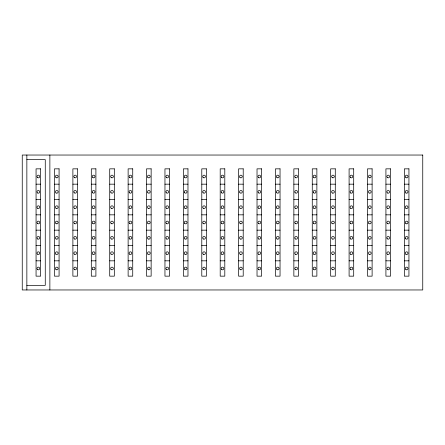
<?xml version="1.0" encoding="UTF-8"?>
<svg xmlns="http://www.w3.org/2000/svg" width="445" height="445" viewBox="0 0 445 445"><rect width="100%" height="100%" fill="white"/><g stroke="black" fill="none" stroke-linecap="round" stroke-linejoin="round"><path stroke-width="0.67" d="M26.856 159.638L45.268 159.638L45.268 285.362L26.856 285.362M36.062 184.174L40.662 184.174M54.474 184.174L59.079 184.174M72.885 184.174L77.491 184.174M91.303 184.174L95.903 184.174M109.715 184.174L114.321 184.174M128.127 184.174L132.732 184.174M146.544 184.174L151.144 184.174M164.956 184.174L169.562 184.174M183.373 184.174L187.974 184.174M201.785 184.174L206.385 184.174M220.197 184.174L224.803 184.174M238.615 184.174L243.215 184.174M257.026 184.174L261.627 184.174M275.438 184.174L280.044 184.174M293.856 184.174L298.456 184.174M312.268 184.174L316.873 184.174M330.68 184.174L335.285 184.174M349.097 184.174L353.697 184.174M367.509 184.174L372.115 184.174M385.921 184.174L390.526 184.174M404.338 184.174L408.938 184.174M36.062 199.505L40.662 199.505M54.474 199.505L59.079 199.505M72.885 199.505L77.491 199.505M91.303 199.505L95.903 199.505M109.715 199.505L114.321 199.505M128.127 199.505L132.732 199.505M146.544 199.505L151.144 199.505M164.956 199.505L169.562 199.505M183.373 199.505L187.974 199.505M201.785 199.505L206.385 199.505M220.197 199.505L224.803 199.505M238.615 199.505L243.215 199.505M257.026 199.505L261.627 199.505M275.438 199.505L280.044 199.505M293.856 199.505L298.456 199.505M312.268 199.505L316.873 199.505M330.68 199.505L335.285 199.505M349.097 199.505L353.697 199.505M367.509 199.505L372.115 199.505M385.921 199.505L390.526 199.505M404.338 199.505L408.938 199.505M36.062 214.835L40.662 214.835M54.474 214.835L59.079 214.835M72.885 214.835L77.491 214.835M91.303 214.835L95.903 214.835M109.715 214.835L114.321 214.835M128.127 214.835L132.732 214.835M146.544 214.835L151.144 214.835M164.956 214.835L169.562 214.835M183.373 214.835L187.974 214.835M201.785 214.835L206.385 214.835M220.197 214.835L224.803 214.835M238.615 214.835L243.215 214.835M257.026 214.835L261.627 214.835M275.438 214.835L280.044 214.835M293.856 214.835L298.456 214.835M312.268 214.835L316.873 214.835M330.68 214.835L335.285 214.835M349.097 214.835L353.697 214.835M367.509 214.835L372.115 214.835M385.921 214.835L390.526 214.835M404.338 214.835L408.938 214.835M36.062 230.165L40.662 230.165M54.474 230.165L59.079 230.165M72.885 230.165L77.491 230.165M91.303 230.165L95.903 230.165M109.715 230.165L114.321 230.165M128.127 230.165L132.732 230.165M146.544 230.165L151.144 230.165M164.956 230.165L169.562 230.165M183.373 230.165L187.974 230.165M201.785 230.165L206.385 230.165M220.197 230.165L224.803 230.165M238.615 230.165L243.215 230.165M257.026 230.165L261.627 230.165M275.438 230.165L280.044 230.165M293.856 230.165L298.456 230.165M312.268 230.165L316.873 230.165M330.68 230.165L335.285 230.165M349.097 230.165L353.697 230.165M367.509 230.165L372.115 230.165M385.921 230.165L390.526 230.165M404.338 230.165L408.938 230.165M36.062 245.495L40.662 245.495M54.474 245.495L59.079 245.495M72.885 245.495L77.491 245.495M91.303 245.495L95.903 245.495M109.715 245.495L114.321 245.495M128.127 245.495L132.732 245.495M146.544 245.495L151.144 245.495M164.956 245.495L169.562 245.495M183.373 245.495L187.974 245.495M201.785 245.495L206.385 245.495M220.197 245.495L224.803 245.495M238.615 245.495L243.215 245.495M257.026 245.495L261.627 245.495M275.438 245.495L280.044 245.495M293.856 245.495L298.456 245.495M312.268 245.495L316.873 245.495M330.68 245.495L335.285 245.495M349.097 245.495L353.697 245.495M367.509 245.495L372.115 245.495M385.921 245.495L390.526 245.495M404.338 245.495L408.938 245.495M36.062 260.826L40.662 260.826M54.474 260.826L59.079 260.826M72.885 260.826L77.491 260.826M91.303 260.826L95.903 260.826M109.715 260.826L114.321 260.826M128.127 260.826L132.732 260.826M146.544 260.826L151.144 260.826M164.956 260.826L169.562 260.826M183.373 260.826L187.974 260.826M201.785 260.826L206.385 260.826M220.197 260.826L224.803 260.826M238.615 260.826L243.215 260.826M257.026 260.826L261.627 260.826M275.438 260.826L280.044 260.826M293.856 260.826L298.456 260.826M312.268 260.826L316.873 260.826M330.68 260.826L335.285 260.826M349.097 260.826L353.697 260.826M367.509 260.826L372.115 260.826M385.921 260.826L390.526 260.826M404.338 260.826L408.938 260.826M49.873 155.038L49.873 289.962M26.856 155.038L26.856 289.962M422.75 155.038L22.25 155.038L22.25 289.962L422.75 289.962L422.75 155.038M40.662 168.844L36.062 168.844L36.062 276.156L40.662 276.156L40.662 168.844M59.079 168.844L54.474 168.844L54.474 276.156L59.079 276.156L59.079 168.844M77.491 168.844L72.885 168.844L72.885 276.156L77.491 276.156L77.491 168.844M95.903 168.844L91.303 168.844L91.303 276.156L95.903 276.156L95.903 168.844M114.321 168.844L109.715 168.844L109.715 276.156L114.321 276.156L114.321 168.844M132.732 168.844L128.127 168.844L128.127 276.156L132.732 276.156L132.732 168.844M151.144 168.844L146.544 168.844L146.544 276.156L151.144 276.156L151.144 168.844M169.562 168.844L164.956 168.844L164.956 276.156L169.562 276.156L169.562 168.844M187.974 168.844L183.373 168.844L183.373 276.156L187.974 276.156L187.974 168.844M206.385 168.844L201.785 168.844L201.785 276.156L206.385 276.156L206.385 168.844M224.803 168.844L220.197 168.844L220.197 276.156L224.803 276.156L224.803 168.844M243.215 168.844L238.615 168.844L238.615 276.156L243.215 276.156L243.215 168.844M261.627 168.844L257.026 168.844L257.026 276.156L261.627 276.156L261.627 168.844M280.044 168.844L275.438 168.844L275.438 276.156L280.044 276.156L280.044 168.844M298.456 168.844L293.856 168.844L293.856 276.156L298.456 276.156L298.456 168.844M316.873 168.844L312.268 168.844L312.268 276.156L316.873 276.156L316.873 168.844M335.285 168.844L330.68 168.844L330.68 276.156L335.285 276.156L335.285 168.844M353.697 168.844L349.097 168.844L349.097 276.156L353.697 276.156L353.697 168.844M372.115 168.844L367.509 168.844L367.509 276.156L372.115 276.156L372.115 168.844M390.526 168.844L385.921 168.844L385.921 276.156L390.526 276.156L390.526 168.844M408.938 168.844L404.338 168.844L404.338 276.156L408.938 276.156L408.938 168.844M147.89 254.112A1.346 1.346 0 0 0 150.149 253.505A1.346 1.346 0 0 0 148.496 251.859A1.346 1.346 0 0 0 147.89 254.112M148.174 238.998A1.346 1.346 0 0 0 150.193 237.83A1.346 1.346 0 0 0 148.174 236.662A1.346 1.346 0 0 0 148.174 238.998M148.174 269.653A1.346 1.346 0 0 0 150.193 268.491A1.346 1.346 0 0 0 148.174 267.323A1.346 1.346 0 0 0 148.174 269.653M147.89 192.796A1.346 1.346 0 0 0 150.149 192.19A1.346 1.346 0 0 0 148.496 190.538A1.346 1.346 0 0 0 147.89 192.796M147.89 177.466A1.346 1.346 0 0 0 150.149 176.86A1.346 1.346 0 0 0 148.496 175.213A1.346 1.346 0 0 0 147.89 177.466M148.174 208.338A1.346 1.346 0 0 0 150.193 207.17A1.346 1.346 0 0 0 148.174 206.002A1.346 1.346 0 0 0 148.174 208.338M147.89 223.451A1.346 1.346 0 0 0 150.149 222.85A1.346 1.346 0 0 0 148.496 221.198A1.346 1.346 0 0 0 147.89 223.451M350.721 254.323A1.346 1.346 0 0 0 352.746 253.161A1.346 1.346 0 0 0 350.721 251.992A1.346 1.346 0 0 0 350.721 254.323M350.721 238.998A1.346 1.346 0 0 0 352.746 237.83A1.346 1.346 0 0 0 350.721 236.662A1.346 1.346 0 0 0 350.721 238.998M350.721 269.653A1.346 1.346 0 0 0 352.746 268.491A1.346 1.346 0 0 0 350.721 267.323A1.346 1.346 0 0 0 350.721 269.653M350.721 193.008A1.346 1.346 0 0 0 352.746 191.84A1.346 1.346 0 0 0 350.721 190.677A1.346 1.346 0 0 0 350.721 193.008M350.721 177.677A1.346 1.346 0 0 0 352.746 176.509A1.346 1.346 0 0 0 350.721 175.347A1.346 1.346 0 0 0 350.721 177.677M350.721 208.338A1.346 1.346 0 0 0 352.746 207.17A1.346 1.346 0 0 0 350.721 206.002A1.346 1.346 0 0 0 350.721 208.338M350.443 223.451A1.346 1.346 0 0 0 352.696 222.85A1.346 1.346 0 0 0 351.049 221.198A1.346 1.346 0 0 0 350.443 223.451M111.066 254.112A1.346 1.346 0 0 0 113.319 253.505A1.346 1.346 0 0 0 111.667 251.859A1.346 1.346 0 0 0 111.066 254.112M111.345 238.998A1.346 1.346 0 0 0 113.364 237.83A1.346 1.346 0 0 0 111.345 236.662A1.346 1.346 0 0 0 111.345 238.998M111.066 269.442A1.346 1.346 0 0 0 113.319 268.836A1.346 1.346 0 0 0 111.667 267.189A1.346 1.346 0 0 0 111.066 269.442M111.066 192.796A1.346 1.346 0 0 0 113.319 192.19A1.346 1.346 0 0 0 111.667 190.538A1.346 1.346 0 0 0 111.066 192.796M111.345 177.677A1.346 1.346 0 0 0 113.364 176.509A1.346 1.346 0 0 0 111.345 175.347A1.346 1.346 0 0 0 111.345 177.677M111.345 208.338A1.346 1.346 0 0 0 113.364 207.17A1.346 1.346 0 0 0 111.345 206.002A1.346 1.346 0 0 0 111.345 208.338M111.345 223.668A1.346 1.346 0 0 0 113.364 222.5A1.346 1.346 0 0 0 111.345 221.332A1.346 1.346 0 0 0 111.345 223.668M277.068 254.323A1.346 1.346 0 0 0 279.087 253.161A1.346 1.346 0 0 0 277.068 251.992A1.346 1.346 0 0 0 277.068 254.323M277.068 238.998A1.346 1.346 0 0 0 279.087 237.83A1.346 1.346 0 0 0 277.068 236.662A1.346 1.346 0 0 0 277.068 238.998M277.068 269.653A1.346 1.346 0 0 0 279.087 268.491A1.346 1.346 0 0 0 277.068 267.323A1.346 1.346 0 0 0 277.068 269.653M276.79 192.796A1.346 1.346 0 0 0 279.043 192.19A1.346 1.346 0 0 0 277.391 190.538A1.346 1.346 0 0 0 276.79 192.796M277.068 177.677A1.346 1.346 0 0 0 279.087 176.509A1.346 1.346 0 0 0 277.068 175.347A1.346 1.346 0 0 0 277.068 177.677M276.79 208.121A1.346 1.346 0 0 0 279.043 207.52A1.346 1.346 0 0 0 277.391 205.868A1.346 1.346 0 0 0 276.79 208.121M277.068 223.668A1.346 1.346 0 0 0 279.087 222.5A1.346 1.346 0 0 0 277.068 221.332A1.346 1.346 0 0 0 277.068 223.668M37.408 254.112A1.346 1.346 0 0 0 39.661 253.505A1.346 1.346 0 0 0 38.014 251.859A1.346 1.346 0 0 0 37.408 254.112M37.686 238.998A1.346 1.346 0 0 0 39.711 237.83A1.346 1.346 0 0 0 37.686 236.662A1.346 1.346 0 0 0 37.686 238.998M37.686 269.653A1.346 1.346 0 0 0 39.711 268.491A1.346 1.346 0 0 0 37.686 267.323A1.346 1.346 0 0 0 37.686 269.653M37.686 193.008A1.346 1.346 0 0 0 39.711 191.84A1.346 1.346 0 0 0 37.686 190.677A1.346 1.346 0 0 0 37.686 193.008M37.686 177.677A1.346 1.346 0 0 0 39.711 176.509A1.346 1.346 0 0 0 37.686 175.347A1.346 1.346 0 0 0 37.686 177.677M37.686 208.338A1.346 1.346 0 0 0 39.711 207.17A1.346 1.346 0 0 0 37.686 206.002A1.346 1.346 0 0 0 37.686 208.338M37.686 223.668A1.346 1.346 0 0 0 39.711 222.5A1.346 1.346 0 0 0 37.686 221.332A1.346 1.346 0 0 0 37.686 223.668M387.551 254.323A1.346 1.346 0 0 0 389.57 253.161A1.346 1.346 0 0 0 387.551 251.992A1.346 1.346 0 0 0 387.551 254.323M387.272 238.781A1.346 1.346 0 0 0 389.525 238.181A1.346 1.346 0 0 0 387.873 236.529A1.346 1.346 0 0 0 387.272 238.781M387.551 269.653A1.346 1.346 0 0 0 389.57 268.491A1.346 1.346 0 0 0 387.551 267.323A1.346 1.346 0 0 0 387.551 269.653M387.551 193.008A1.346 1.346 0 0 0 389.57 191.84A1.346 1.346 0 0 0 387.551 190.677A1.346 1.346 0 0 0 387.551 193.008M387.551 177.677A1.346 1.346 0 0 0 389.57 176.509A1.346 1.346 0 0 0 387.551 175.347A1.346 1.346 0 0 0 387.551 177.677M387.551 208.338A1.346 1.346 0 0 0 389.57 207.17A1.346 1.346 0 0 0 387.551 206.002A1.346 1.346 0 0 0 387.551 208.338M387.272 223.451A1.346 1.346 0 0 0 389.525 222.85A1.346 1.346 0 0 0 387.873 221.198A1.346 1.346 0 0 0 387.272 223.451M74.237 254.112A1.346 1.346 0 0 0 76.49 253.505A1.346 1.346 0 0 0 74.843 251.859A1.346 1.346 0 0 0 74.237 254.112M74.515 238.998A1.346 1.346 0 0 0 76.534 237.83A1.346 1.346 0 0 0 74.515 236.662A1.346 1.346 0 0 0 74.515 238.998M74.237 269.442A1.346 1.346 0 0 0 76.49 268.836A1.346 1.346 0 0 0 74.843 267.189A1.346 1.346 0 0 0 74.237 269.442M74.237 192.796A1.346 1.346 0 0 0 76.49 192.19A1.346 1.346 0 0 0 74.843 190.538A1.346 1.346 0 0 0 74.237 192.796M74.515 177.677A1.346 1.346 0 0 0 76.534 176.509A1.346 1.346 0 0 0 74.515 175.347A1.346 1.346 0 0 0 74.515 177.677M74.515 208.338A1.346 1.346 0 0 0 76.534 207.17A1.346 1.346 0 0 0 74.515 206.002A1.346 1.346 0 0 0 74.515 208.338M74.515 223.668A1.346 1.346 0 0 0 76.534 222.5A1.346 1.346 0 0 0 74.515 221.332A1.346 1.346 0 0 0 74.515 223.668M258.656 254.323A1.346 1.346 0 0 0 260.675 253.161A1.346 1.346 0 0 0 258.656 251.992A1.346 1.346 0 0 0 258.656 254.323M258.656 238.998A1.346 1.346 0 0 0 260.675 237.83A1.346 1.346 0 0 0 258.656 236.662A1.346 1.346 0 0 0 258.656 238.998M258.656 269.653A1.346 1.346 0 0 0 260.675 268.491A1.346 1.346 0 0 0 258.656 267.323A1.346 1.346 0 0 0 258.656 269.653M258.373 192.796A1.346 1.346 0 0 0 260.631 192.19A1.346 1.346 0 0 0 258.979 190.538A1.346 1.346 0 0 0 258.373 192.796M258.373 177.466A1.346 1.346 0 0 0 260.631 176.86A1.346 1.346 0 0 0 258.979 175.213A1.346 1.346 0 0 0 258.373 177.466M258.373 208.121A1.346 1.346 0 0 0 260.631 207.52A1.346 1.346 0 0 0 258.979 205.868A1.346 1.346 0 0 0 258.373 208.121M258.656 223.668A1.346 1.346 0 0 0 260.675 222.5A1.346 1.346 0 0 0 258.656 221.332A1.346 1.346 0 0 0 258.656 223.668M240.239 254.323A1.346 1.346 0 0 0 242.264 253.161A1.346 1.346 0 0 0 240.239 251.992A1.346 1.346 0 0 0 240.239 254.323M240.239 238.998A1.346 1.346 0 0 0 242.264 237.83A1.346 1.346 0 0 0 240.239 236.662A1.346 1.346 0 0 0 240.239 238.998M240.239 269.653A1.346 1.346 0 0 0 242.264 268.491A1.346 1.346 0 0 0 240.239 267.323A1.346 1.346 0 0 0 240.239 269.653M239.961 192.796A1.346 1.346 0 0 0 242.214 192.19A1.346 1.346 0 0 0 240.567 190.538A1.346 1.346 0 0 0 239.961 192.796M239.961 177.466A1.346 1.346 0 0 0 242.214 176.86A1.346 1.346 0 0 0 240.567 175.213A1.346 1.346 0 0 0 239.961 177.466M239.961 208.121A1.346 1.346 0 0 0 242.214 207.52A1.346 1.346 0 0 0 240.567 205.868A1.346 1.346 0 0 0 239.961 208.121M240.239 223.668A1.346 1.346 0 0 0 242.264 222.5A1.346 1.346 0 0 0 240.239 221.332A1.346 1.346 0 0 0 240.239 223.668M221.827 254.323A1.346 1.346 0 0 0 223.846 253.161A1.346 1.346 0 0 0 221.827 251.992A1.346 1.346 0 0 0 221.827 254.323M221.827 238.998A1.346 1.346 0 0 0 223.846 237.83A1.346 1.346 0 0 0 221.827 236.662A1.346 1.346 0 0 0 221.827 238.998M221.827 269.653A1.346 1.346 0 0 0 223.846 268.491A1.346 1.346 0 0 0 221.827 267.323A1.346 1.346 0 0 0 221.827 269.653M221.549 192.796A1.346 1.346 0 0 0 223.802 192.19A1.346 1.346 0 0 0 222.15 190.538A1.346 1.346 0 0 0 221.549 192.796M221.549 177.466A1.346 1.346 0 0 0 223.802 176.86A1.346 1.346 0 0 0 222.15 175.213A1.346 1.346 0 0 0 221.549 177.466M221.549 208.121A1.346 1.346 0 0 0 223.802 207.52A1.346 1.346 0 0 0 222.15 205.868A1.346 1.346 0 0 0 221.549 208.121M221.827 223.668A1.346 1.346 0 0 0 223.846 222.5A1.346 1.346 0 0 0 221.827 221.332A1.346 1.346 0 0 0 221.827 223.668M295.48 254.323A1.346 1.346 0 0 0 297.505 253.161A1.346 1.346 0 0 0 295.48 251.992A1.346 1.346 0 0 0 295.48 254.323M295.48 238.998A1.346 1.346 0 0 0 297.505 237.83A1.346 1.346 0 0 0 295.48 236.662A1.346 1.346 0 0 0 295.48 238.998M295.48 269.653A1.346 1.346 0 0 0 297.505 268.491A1.346 1.346 0 0 0 295.48 267.323A1.346 1.346 0 0 0 295.48 269.653M295.202 192.796A1.346 1.346 0 0 0 297.455 192.19A1.346 1.346 0 0 0 295.808 190.538A1.346 1.346 0 0 0 295.202 192.796M295.48 177.677A1.346 1.346 0 0 0 297.505 176.509A1.346 1.346 0 0 0 295.48 175.347A1.346 1.346 0 0 0 295.48 177.677M295.48 208.338A1.346 1.346 0 0 0 297.505 207.17A1.346 1.346 0 0 0 295.48 206.002A1.346 1.346 0 0 0 295.48 208.338M295.48 223.668A1.346 1.346 0 0 0 297.505 222.5A1.346 1.346 0 0 0 295.48 221.332A1.346 1.346 0 0 0 295.48 223.668M405.962 254.323A1.346 1.346 0 0 0 407.987 253.161A1.346 1.346 0 0 0 405.962 251.992A1.346 1.346 0 0 0 405.962 254.323M405.684 238.781A1.346 1.346 0 0 0 407.937 238.181A1.346 1.346 0 0 0 406.291 236.529A1.346 1.346 0 0 0 405.684 238.781M405.962 269.653A1.346 1.346 0 0 0 407.987 268.491A1.346 1.346 0 0 0 405.962 267.323A1.346 1.346 0 0 0 405.962 269.653M405.962 193.008A1.346 1.346 0 0 0 407.987 191.84A1.346 1.346 0 0 0 405.962 190.677A1.346 1.346 0 0 0 405.962 193.008M405.962 177.677A1.346 1.346 0 0 0 407.987 176.509A1.346 1.346 0 0 0 405.962 175.347A1.346 1.346 0 0 0 405.962 177.677M405.962 208.338A1.346 1.346 0 0 0 407.987 207.17A1.346 1.346 0 0 0 405.962 206.002A1.346 1.346 0 0 0 405.962 208.338M405.962 223.668A1.346 1.346 0 0 0 407.987 222.5A1.346 1.346 0 0 0 405.962 221.332A1.346 1.346 0 0 0 405.962 223.668M369.139 254.323A1.346 1.346 0 0 0 371.158 253.161A1.346 1.346 0 0 0 369.139 251.992A1.346 1.346 0 0 0 369.139 254.323M369.139 238.998A1.346 1.346 0 0 0 371.158 237.83A1.346 1.346 0 0 0 369.139 236.662A1.346 1.346 0 0 0 369.139 238.998M369.139 269.653A1.346 1.346 0 0 0 371.158 268.491A1.346 1.346 0 0 0 369.139 267.323A1.346 1.346 0 0 0 369.139 269.653M369.139 193.008A1.346 1.346 0 0 0 371.158 191.84A1.346 1.346 0 0 0 369.139 190.677A1.346 1.346 0 0 0 369.139 193.008M369.139 177.677A1.346 1.346 0 0 0 371.158 176.509A1.346 1.346 0 0 0 369.139 175.347A1.346 1.346 0 0 0 369.139 177.677M369.139 208.338A1.346 1.346 0 0 0 371.158 207.17A1.346 1.346 0 0 0 369.139 206.002A1.346 1.346 0 0 0 369.139 208.338M368.861 223.451A1.346 1.346 0 0 0 371.113 222.85A1.346 1.346 0 0 0 369.461 221.198A1.346 1.346 0 0 0 368.861 223.451M332.309 254.323A1.346 1.346 0 0 0 334.329 253.161A1.346 1.346 0 0 0 332.309 251.992A1.346 1.346 0 0 0 332.309 254.323M332.309 238.998A1.346 1.346 0 0 0 334.329 237.83A1.346 1.346 0 0 0 332.309 236.662A1.346 1.346 0 0 0 332.309 238.998M332.309 269.653A1.346 1.346 0 0 0 334.329 268.491A1.346 1.346 0 0 0 332.309 267.323A1.346 1.346 0 0 0 332.309 269.653M332.309 193.008A1.346 1.346 0 0 0 334.329 191.84A1.346 1.346 0 0 0 332.309 190.677A1.346 1.346 0 0 0 332.309 193.008M332.309 177.677A1.346 1.346 0 0 0 334.329 176.509A1.346 1.346 0 0 0 332.309 175.347A1.346 1.346 0 0 0 332.309 177.677M332.309 208.338A1.346 1.346 0 0 0 334.329 207.17A1.346 1.346 0 0 0 332.309 206.002A1.346 1.346 0 0 0 332.309 208.338M332.031 223.451A1.346 1.346 0 0 0 334.284 222.85A1.346 1.346 0 0 0 332.632 221.198A1.346 1.346 0 0 0 332.031 223.451M184.998 254.323A1.346 1.346 0 0 0 187.017 253.161A1.346 1.346 0 0 0 184.998 251.992A1.346 1.346 0 0 0 184.998 254.323M184.998 238.998A1.346 1.346 0 0 0 187.017 237.83A1.346 1.346 0 0 0 184.998 236.662A1.346 1.346 0 0 0 184.998 238.998M184.998 269.653A1.346 1.346 0 0 0 187.017 268.491A1.346 1.346 0 0 0 184.998 267.323A1.346 1.346 0 0 0 184.998 269.653M184.72 192.796A1.346 1.346 0 0 0 186.972 192.19A1.346 1.346 0 0 0 185.326 190.538A1.346 1.346 0 0 0 184.72 192.796M184.72 177.466A1.346 1.346 0 0 0 186.972 176.86A1.346 1.346 0 0 0 185.326 175.213A1.346 1.346 0 0 0 184.72 177.466M184.998 208.338A1.346 1.346 0 0 0 187.017 207.17A1.346 1.346 0 0 0 184.998 206.002A1.346 1.346 0 0 0 184.998 208.338M184.72 223.451A1.346 1.346 0 0 0 186.972 222.85A1.346 1.346 0 0 0 185.326 221.198A1.346 1.346 0 0 0 184.72 223.451M203.415 254.323A1.346 1.346 0 0 0 205.434 253.161A1.346 1.346 0 0 0 203.415 251.992A1.346 1.346 0 0 0 203.415 254.323M203.415 238.998A1.346 1.346 0 0 0 205.434 237.83A1.346 1.346 0 0 0 203.415 236.662A1.346 1.346 0 0 0 203.415 238.998M203.415 269.653A1.346 1.346 0 0 0 205.434 268.491A1.346 1.346 0 0 0 203.415 267.323A1.346 1.346 0 0 0 203.415 269.653M203.131 192.796A1.346 1.346 0 0 0 205.39 192.19A1.346 1.346 0 0 0 203.738 190.538A1.346 1.346 0 0 0 203.131 192.796M203.131 177.466A1.346 1.346 0 0 0 205.39 176.86A1.346 1.346 0 0 0 203.738 175.213A1.346 1.346 0 0 0 203.131 177.466M203.415 208.338A1.346 1.346 0 0 0 205.434 207.17A1.346 1.346 0 0 0 203.415 206.002A1.346 1.346 0 0 0 203.415 208.338M203.131 223.451A1.346 1.346 0 0 0 205.39 222.85A1.346 1.346 0 0 0 203.738 221.198A1.346 1.346 0 0 0 203.131 223.451M129.478 254.112A1.346 1.346 0 0 0 131.731 253.505A1.346 1.346 0 0 0 130.085 251.859A1.346 1.346 0 0 0 129.478 254.112M129.756 238.998A1.346 1.346 0 0 0 131.776 237.83A1.346 1.346 0 0 0 129.756 236.662A1.346 1.346 0 0 0 129.756 238.998M129.756 269.653A1.346 1.346 0 0 0 131.776 268.491A1.346 1.346 0 0 0 129.756 267.323A1.346 1.346 0 0 0 129.756 269.653M129.478 192.796A1.346 1.346 0 0 0 131.731 192.19A1.346 1.346 0 0 0 130.085 190.538A1.346 1.346 0 0 0 129.478 192.796M129.478 177.466A1.346 1.346 0 0 0 131.731 176.86A1.346 1.346 0 0 0 130.085 175.213A1.346 1.346 0 0 0 129.478 177.466M129.756 208.338A1.346 1.346 0 0 0 131.776 207.17A1.346 1.346 0 0 0 129.756 206.002A1.346 1.346 0 0 0 129.756 208.338M129.756 223.668A1.346 1.346 0 0 0 131.776 222.5A1.346 1.346 0 0 0 129.756 221.332A1.346 1.346 0 0 0 129.756 223.668M166.308 254.112A1.346 1.346 0 0 0 168.56 253.505A1.346 1.346 0 0 0 166.908 251.859A1.346 1.346 0 0 0 166.308 254.112M166.586 238.998A1.346 1.346 0 0 0 168.605 237.83A1.346 1.346 0 0 0 166.586 236.662A1.346 1.346 0 0 0 166.586 238.998M166.586 269.653A1.346 1.346 0 0 0 168.605 268.491A1.346 1.346 0 0 0 166.586 267.323A1.346 1.346 0 0 0 166.586 269.653M166.308 192.796A1.346 1.346 0 0 0 168.56 192.19A1.346 1.346 0 0 0 166.908 190.538A1.346 1.346 0 0 0 166.308 192.796M166.308 177.466A1.346 1.346 0 0 0 168.56 176.86A1.346 1.346 0 0 0 166.908 175.213A1.346 1.346 0 0 0 166.308 177.466M166.586 208.338A1.346 1.346 0 0 0 168.605 207.17A1.346 1.346 0 0 0 166.586 206.002A1.346 1.346 0 0 0 166.586 208.338M166.308 223.451A1.346 1.346 0 0 0 168.56 222.85A1.346 1.346 0 0 0 166.908 221.198A1.346 1.346 0 0 0 166.308 223.451M55.825 254.112A1.346 1.346 0 0 0 58.078 253.505A1.346 1.346 0 0 0 56.426 251.859A1.346 1.346 0 0 0 55.825 254.112M56.103 238.998A1.346 1.346 0 0 0 58.123 237.83A1.346 1.346 0 0 0 56.103 236.662A1.346 1.346 0 0 0 56.103 238.998M56.103 269.653A1.346 1.346 0 0 0 58.123 268.491A1.346 1.346 0 0 0 56.103 267.323A1.346 1.346 0 0 0 56.103 269.653M56.103 193.008A1.346 1.346 0 0 0 58.123 191.84A1.346 1.346 0 0 0 56.103 190.677A1.346 1.346 0 0 0 56.103 193.008M56.103 177.677A1.346 1.346 0 0 0 58.123 176.509A1.346 1.346 0 0 0 56.103 175.347A1.346 1.346 0 0 0 56.103 177.677M56.103 208.338A1.346 1.346 0 0 0 58.123 207.17A1.346 1.346 0 0 0 56.103 206.002A1.346 1.346 0 0 0 56.103 208.338M56.103 223.668A1.346 1.346 0 0 0 58.123 222.5A1.346 1.346 0 0 0 56.103 221.332A1.346 1.346 0 0 0 56.103 223.668M313.897 254.323A1.346 1.346 0 0 0 315.917 253.161A1.346 1.346 0 0 0 313.897 251.992A1.346 1.346 0 0 0 313.897 254.323M313.897 238.998A1.346 1.346 0 0 0 315.917 237.83A1.346 1.346 0 0 0 313.897 236.662A1.346 1.346 0 0 0 313.897 238.998M313.897 269.653A1.346 1.346 0 0 0 315.917 268.491A1.346 1.346 0 0 0 313.897 267.323A1.346 1.346 0 0 0 313.897 269.653M313.614 192.796A1.346 1.346 0 0 0 315.872 192.19A1.346 1.346 0 0 0 314.22 190.538A1.346 1.346 0 0 0 313.614 192.796M313.897 177.677A1.346 1.346 0 0 0 315.917 176.509A1.346 1.346 0 0 0 313.897 175.347A1.346 1.346 0 0 0 313.897 177.677M313.897 208.338A1.346 1.346 0 0 0 315.917 207.17A1.346 1.346 0 0 0 313.897 206.002A1.346 1.346 0 0 0 313.897 208.338M313.614 223.451A1.346 1.346 0 0 0 315.872 222.85A1.346 1.346 0 0 0 314.22 221.198A1.346 1.346 0 0 0 313.614 223.451M92.933 254.323A1.346 1.346 0 0 0 94.952 253.161A1.346 1.346 0 0 0 92.933 251.992A1.346 1.346 0 0 0 92.933 254.323M92.933 238.998A1.346 1.346 0 0 0 94.952 237.83A1.346 1.346 0 0 0 92.933 236.662A1.346 1.346 0 0 0 92.933 238.998M92.649 269.442A1.346 1.346 0 0 0 94.902 268.836A1.346 1.346 0 0 0 93.255 267.189A1.346 1.346 0 0 0 92.649 269.442M92.649 192.796A1.346 1.346 0 0 0 94.902 192.19A1.346 1.346 0 0 0 93.255 190.538A1.346 1.346 0 0 0 92.649 192.796M92.933 177.677A1.346 1.346 0 0 0 94.952 176.509A1.346 1.346 0 0 0 92.933 175.347A1.346 1.346 0 0 0 92.933 177.677M92.933 208.338A1.346 1.346 0 0 0 94.952 207.17A1.346 1.346 0 0 0 92.933 206.002A1.346 1.346 0 0 0 92.933 208.338M92.933 223.668A1.346 1.346 0 0 0 94.952 222.5A1.346 1.346 0 0 0 92.933 221.332A1.346 1.346 0 0 0 92.933 223.668"/></g></svg>
